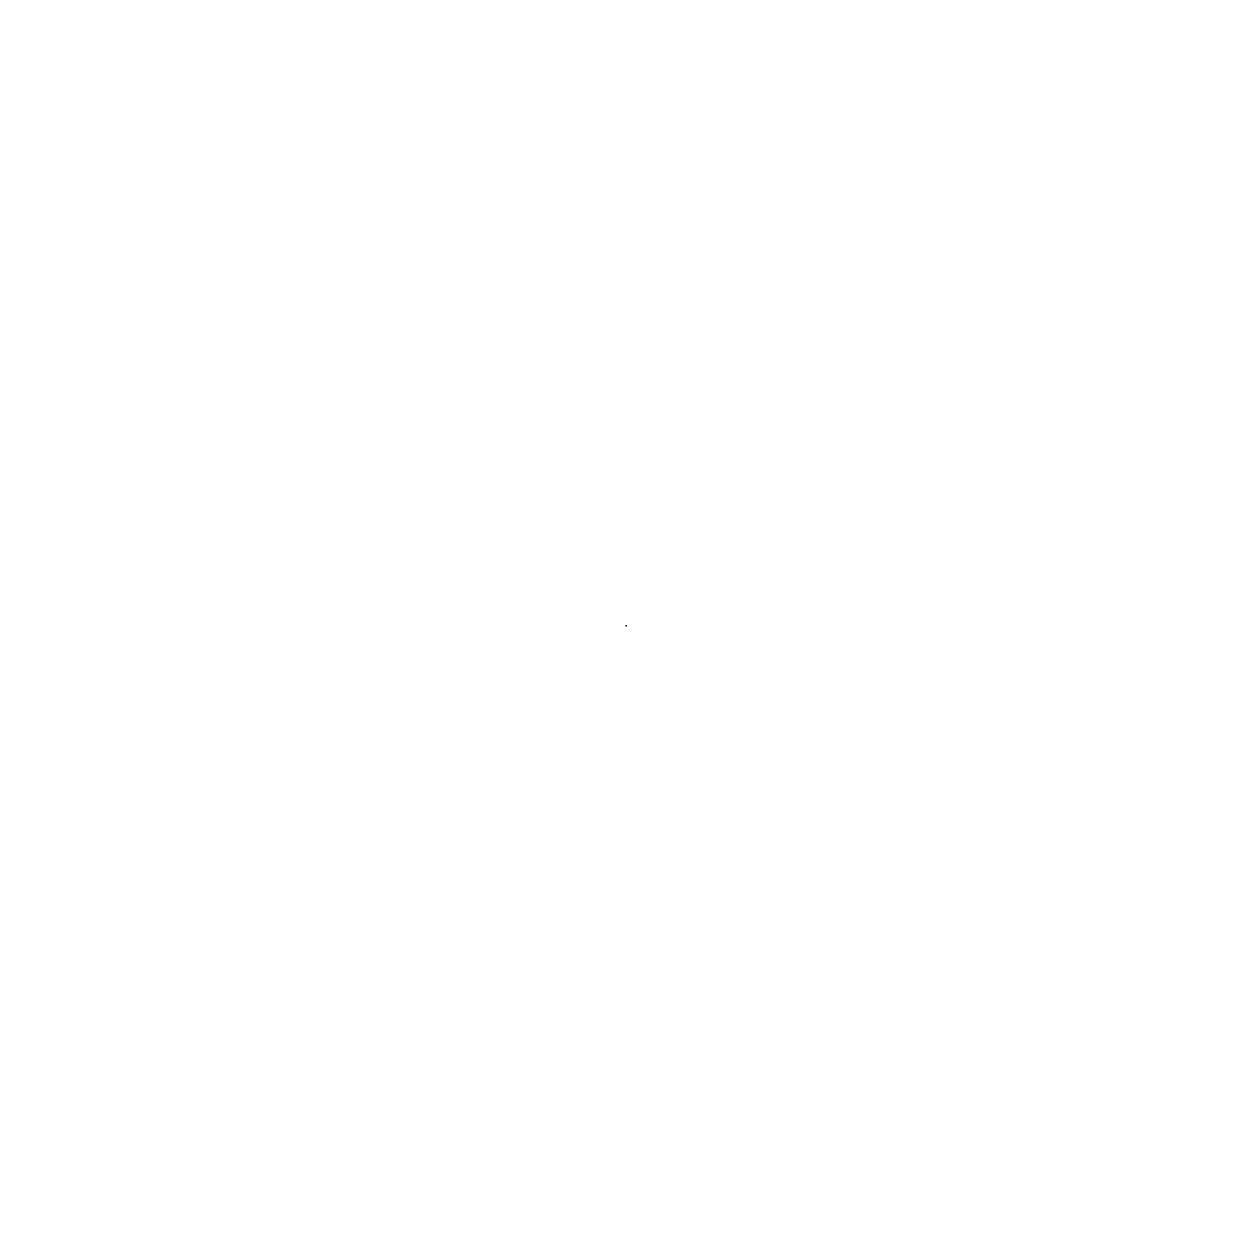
# Model space of a CAD drawing. Header units: millimetres. Extents: x 190.5927945984 to 190.5927945984, y 188.2869611534 to 188.2869611534.
import ezdxf

# ---------------------------------------------------------------- set-up
doc = ezdxf.new("R2010")
doc.units = ezdxf.units.MM

msp = doc.modelspace()

# ---------------------------------------------------------------- linework, layer by layer
msp.add_point((190.5927945984, 188.2869611534))

doc.saveas('drawing.dxf')
